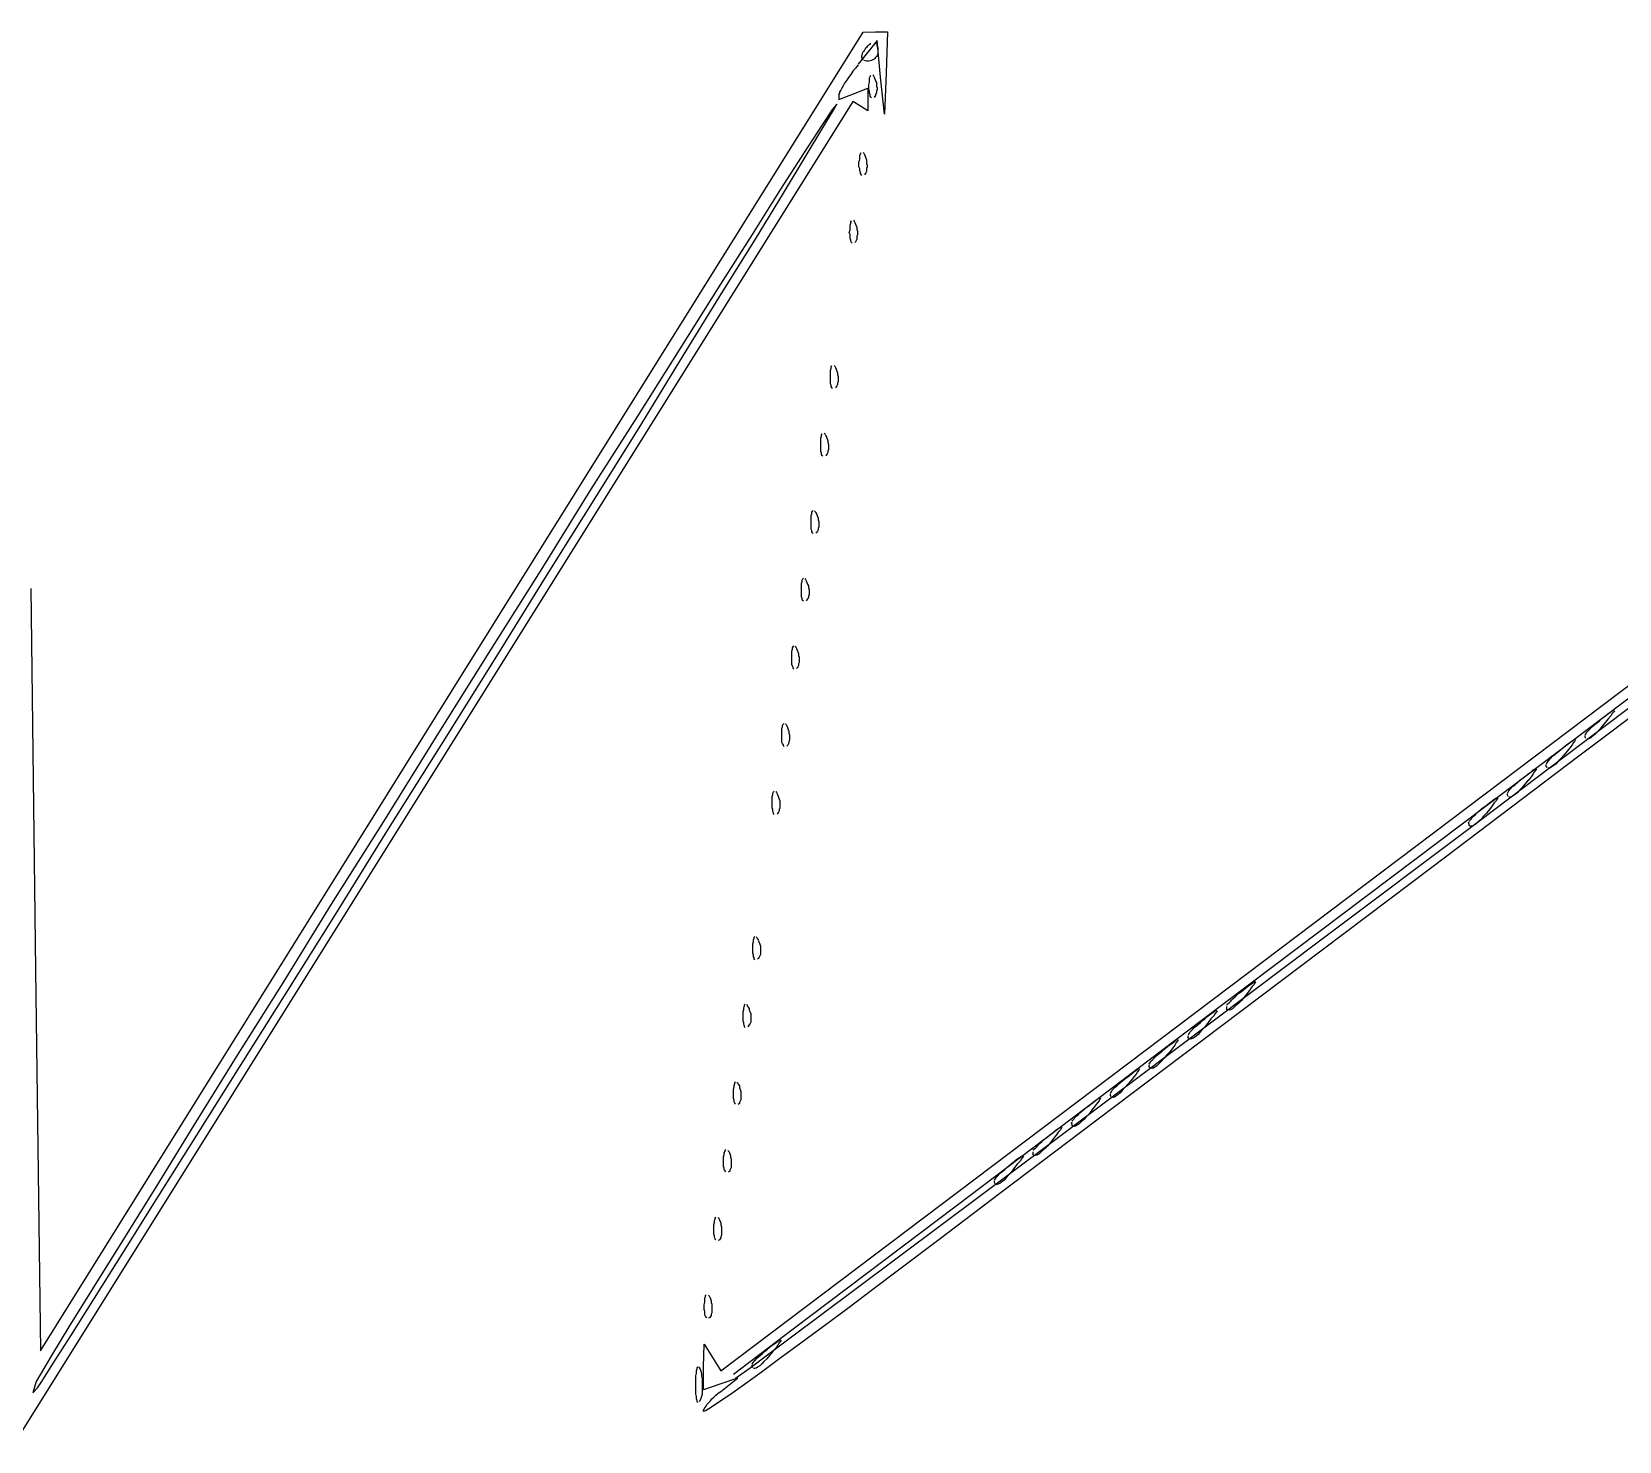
# Model space of a CAD drawing. Extents: x -125 to 152, y -90 to 100.
# Drawn here: x 136.158 to 138.54, y -66.917 to -64.801 of the extents above; entities that cross this region are included whole.
import ezdxf

# ---------------------------------------------------------------- set-up
doc = ezdxf.new("R2010")
doc.units = 0

msp = doc.modelspace()

# ---------------------------------------------------------------- linework, layer by layer
for p, q in [((136.7874, -65.7917), (137.4052, -64.8021)), ((137.4052, -64.8021), (137.4239, -64.8018)), ((137.4239, -64.8018), (137.4416, -64.8015)), ((137.4416, -64.8015), (137.4395, -64.8632)), ((137.426, -64.8145), (137.3979, -64.8503)), ((137.4041, -64.8334), (137.4052, -64.8315)), ((137.4052, -64.8313), (137.4072, -64.8294)), ((137.4072, -64.8294), (137.4083, -64.8275)), ((137.4083, -64.8275), (137.4093, -64.8257)), ((137.4093, -64.8257), (137.4114, -64.8241)), ((137.4114, -64.8241), (137.4124, -64.8225)), ((137.4124, -64.8225), (137.4135, -64.8211)), ((137.4135, -64.8211), (137.4156, -64.8199)), ((137.4156, -64.8199), (137.4166, -64.8188)), ((137.4166, -64.8188), (137.4166, -64.8188)), ((137.4239, -64.8187), (137.425, -64.8199)), ((137.425, -64.8199), (137.425, -64.8199)), ((137.425, -64.821), (137.426, -64.8225)), ((137.4312, -64.8698), (137.426, -64.8145)), ((137.426, -64.8225), (137.426, -64.8241)), ((137.426, -64.8241), (137.427, -64.8257)), ((137.427, -64.8257), (137.427, -64.8274)), ((137.427, -64.8274), (137.427, -64.8293)), ((137.427, -64.8293), (137.427, -64.8312)), ((137.427, -64.8313), (137.427, -64.8333)), ((137.3979, -64.851), (137.3937, -64.8559)), ((137.4031, -64.837), (137.4041, -64.8352)), ((137.4031, -64.8386), (137.4031, -64.837)), ((137.4031, -64.8402), (137.4031, -64.8386)), ((137.4041, -64.8416), (137.4031, -64.8402)), ((137.4041, -64.8352), (137.4041, -64.8334)), ((137.4052, -64.8438), (137.4041, -64.8428)), ((137.4041, -64.8428), (137.4041, -64.8428)), ((137.4083, -64.8453), (137.4062, -64.8447)), ((137.4062, -64.8447), (137.4062, -64.8447)), ((137.4104, -64.8457), (137.4083, -64.8453)), ((137.4124, -64.8458), (137.4104, -64.8457)), ((137.4145, -64.8456), (137.4124, -64.8457)), ((137.4177, -64.8446), (137.4156, -64.8452)), ((137.4156, -64.8452), (137.4156, -64.8452)), ((137.4197, -64.8438), (137.4177, -64.8446)), ((137.4218, -64.8428), (137.4197, -64.8438)), ((137.4229, -64.8416), (137.4218, -64.8428)), ((137.4239, -64.8402), (137.4229, -64.8416)), ((137.425, -64.8386), (137.4239, -64.8402)), ((137.426, -64.837), (137.425, -64.8386)), ((137.427, -64.8352), (137.426, -64.837)), ((137.427, -64.8333), (137.427, -64.8352)), ((137.377, -64.8786), (137.3749, -64.8825)), ((137.3802, -64.8745), (137.377, -64.8786)), ((137.3833, -64.8701), (137.3802, -64.8745)), ((137.3864, -64.8655), (137.3833, -64.8701)), ((137.3895, -64.8607), (137.3864, -64.8655)), ((137.3937, -64.8559), (137.3895, -64.8607)), ((137.4135, -64.881), (137.4145, -64.8771)), ((137.4145, -64.8708), (137.4156, -64.8686)), ((137.4145, -64.8736), (137.4145, -64.8708)), ((137.4145, -64.8771), (137.4145, -64.8736)), ((137.4156, -64.8686), (137.4166, -64.867)), ((137.4166, -64.867), (137.4166, -64.867)), ((137.4197, -64.8663), (137.4208, -64.8676)), ((137.4208, -64.8676), (137.4218, -64.8696)), ((137.4218, -64.8696), (137.4229, -64.8721)), ((137.4229, -64.8722), (137.4239, -64.8749)), ((137.4239, -64.8749), (137.425, -64.8776)), ((137.425, -64.8776), (137.425, -64.8804)), ((137.4374, -64.925), (137.4312, -64.8698)), ((137.4395, -64.8632), (137.4374, -64.925)), ((137.3698, -64.8935), (137.3687, -64.895)), ((137.3687, -64.903), (137.3906, -64.8946)), ((137.3687, -64.895), (137.3687, -64.903)), ((137.3718, -64.889), (137.3698, -64.8916)), ((137.3698, -64.8916), (137.3698, -64.8935)), ((137.3729, -64.8859), (137.3718, -64.889)), ((137.3749, -64.8825), (137.3729, -64.8859)), ((137.3906, -64.8946), (137.4124, -64.8861)), ((137.4124, -64.8861), (137.4124, -64.903)), ((137.4135, -64.8846), (137.4135, -64.8808)), ((137.4135, -64.888), (137.4135, -64.8846)), ((137.4145, -64.891), (137.4135, -64.888)), ((137.4145, -64.8938), (137.4145, -64.891)), ((137.4156, -64.8961), (137.4145, -64.8938)), ((137.4156, -64.8981), (137.4156, -64.8961)), ((137.4166, -64.8996), (137.4156, -64.8981)), ((137.4177, -64.9006), (137.4166, -64.8996)), ((137.4229, -64.8985), (137.4218, -64.8999)), ((137.4239, -64.8969), (137.4229, -64.8985)), ((137.425, -64.8929), (137.4239, -64.895)), ((137.4239, -64.895), (137.4239, -64.8969)), ((137.425, -64.8804), (137.425, -64.8831)), ((137.425, -64.8831), (137.426, -64.8857)), ((137.426, -64.8882), (137.425, -64.8907)), ((137.425, -64.8907), (137.425, -64.8929)), ((137.426, -64.8857), (137.426, -64.8882)), ((137.3895, -64.906), (136.4604, -66.3932)), ((137.3593, -64.9179), (137.3427, -64.9426)), ((137.3447, -64.9455), (137.3604, -64.9194)), ((137.3656, -64.91), (137.3593, -64.9179)), ((137.3604, -64.9194), (137.3656, -64.91)), ((137.401, -64.913), (137.3895, -64.906)), ((137.4124, -64.92), (137.401, -64.913)), ((137.4124, -64.903), (137.4124, -64.92)), ((137.3427, -64.9426), (137.3166, -64.9829)), ((137.3197, -64.9873), (137.3447, -64.9455)), ((137.3166, -64.9829), (137.2812, -65.0377)), ((137.2854, -65.0435), (137.3197, -64.9873)), ((137.3989, -64.9973), (137.4, -64.9933)), ((137.3989, -65.0008), (137.3989, -64.9972)), ((137.4, -64.9871), (137.401, -64.9849)), ((137.4, -64.9899), (137.4, -64.9871)), ((137.4, -64.9933), (137.4, -64.9899)), ((137.401, -64.9849), (137.402, -64.9832)), ((137.402, -64.9832), (137.402, -64.9832)), ((137.4052, -64.9826), (137.4062, -64.9838)), ((137.4062, -64.9838), (137.4072, -64.9858)), ((137.4072, -64.9858), (137.4083, -64.9884)), ((137.4083, -64.9884), (137.4093, -64.9911)), ((137.4093, -64.9911), (137.4104, -64.9937)), ((137.4104, -64.9937), (137.4104, -64.9965)), ((137.4104, -64.9965), (137.4104, -64.9992)), ((137.3989, -65.0043), (137.3989, -65.0008)), ((137.4, -65.0074), (137.3989, -65.0043)), ((137.4, -65.0101), (137.4, -65.0074)), ((137.401, -65.0124), (137.4, -65.0101)), ((137.401, -65.0144), (137.401, -65.0124)), ((137.402, -65.0158), (137.401, -65.0144)), ((137.4031, -65.017), (137.402, -65.0158)), ((137.4083, -65.0148), (137.4072, -65.0161)), ((137.4093, -65.0131), (137.4083, -65.0148)), ((137.4104, -65.0112), (137.4093, -65.0131)), ((137.4104, -64.9992), (137.4114, -65.0019)), ((137.4114, -65.0044), (137.4104, -65.0069)), ((137.4104, -65.0069), (137.4104, -65.0092)), ((137.4104, -65.0092), (137.4104, -65.0112)), ((137.4114, -65.0019), (137.4114, -65.0044)), ((137.2812, -65.0377), (137.2385, -65.1058)), ((137.2437, -65.1129), (137.2854, -65.0435)), ((137.3854, -65.0917), (137.3864, -65.0889)), ((137.3854, -65.095), (137.3854, -65.0917)), ((137.3864, -65.0866), (137.3875, -65.085)), ((137.3864, -65.0889), (137.3864, -65.0866)), ((137.3875, -65.085), (137.3875, -65.085)), ((137.3906, -65.0843), (137.3916, -65.0856)), ((137.3916, -65.0856), (137.3927, -65.0876)), ((137.3927, -65.0876), (137.3937, -65.0901)), ((137.3937, -65.0902), (137.3947, -65.0928)), ((137.3947, -65.0928), (137.3958, -65.0955)), ((137.2385, -65.1058), (137.1874, -65.186)), ((137.1916, -66.811), (139.4489, -65.1062)), ((137.1927, -65.1945), (137.2437, -65.1129)), ((137.3843, -65.1026), (137.3854, -65.0988)), ((137.3854, -65.106), (137.3843, -65.1026)), ((137.3854, -65.099), (137.3854, -65.095)), ((137.3854, -65.1091), (137.3854, -65.106)), ((137.3854, -65.1118), (137.3854, -65.1091)), ((137.3864, -65.1142), (137.3854, -65.1118)), ((137.3864, -65.116), (137.3864, -65.1142)), ((137.3875, -65.1176), (137.3864, -65.116)), ((137.3937, -65.1166), (137.3927, -65.1179)), ((137.3947, -65.1149), (137.3937, -65.1166)), ((137.3958, -65.113), (137.3947, -65.1149)), ((137.3958, -65.0955), (137.3958, -65.0982)), ((137.3958, -65.0982), (137.3968, -65.1009)), ((137.3968, -65.1061), (137.3958, -65.1085)), ((137.3958, -65.1085), (137.3958, -65.1108)), ((137.3958, -65.1108), (137.3958, -65.113)), ((137.3968, -65.1009), (137.3968, -65.1035)), ((137.3968, -65.1035), (137.3968, -65.1061)), ((137.3885, -65.1186), (137.3875, -65.1176)), ((137.1874, -65.186), (137.1302, -65.2773)), ((137.1354, -65.2869), (137.1927, -65.1945)), ((137.1302, -65.2773), (137.0666, -65.3784)), ((137.0729, -65.3892), (137.1354, -65.2869)), ((137.3562, -65.3096), (137.3572, -65.3068)), ((137.3572, -65.3046), (137.3583, -65.3029)), ((137.3572, -65.3068), (137.3572, -65.3046)), ((137.3583, -65.3029), (137.3583, -65.3029)), ((137.3614, -65.3023), (137.3625, -65.3036)), ((137.3625, -65.3036), (137.3635, -65.3055)), ((137.3635, -65.3055), (137.3645, -65.3081)), ((137.3562, -65.313), (137.3562, -65.3096)), ((137.3562, -65.317), (137.3562, -65.313)), ((137.3562, -65.3206), (137.3562, -65.3169)), ((137.3562, -65.324), (137.3562, -65.3206)), ((137.3562, -65.3271), (137.3562, -65.324)), ((137.3562, -65.3298), (137.3562, -65.3271)), ((137.3572, -65.3321), (137.3562, -65.3298)), ((137.3645, -65.3081), (137.3656, -65.3108)), ((137.3656, -65.3108), (137.3666, -65.3134)), ((137.3666, -65.3309), (137.3656, -65.3328)), ((137.3666, -65.3134), (137.3666, -65.3161)), ((137.3666, -65.3161), (137.3676, -65.3188)), ((137.3676, -65.3266), (137.3666, -65.3288)), ((137.3666, -65.3288), (137.3666, -65.3309)), ((137.3676, -65.3188), (137.3676, -65.3216)), ((137.3676, -65.3216), (137.3676, -65.3241)), ((137.3676, -65.3241), (137.3676, -65.3266)), ((137.3572, -65.3341), (137.3572, -65.3321)), ((137.3583, -65.3356), (137.3572, -65.3341)), ((137.3593, -65.3367), (137.3583, -65.3356)), ((137.3645, -65.3345), (137.3635, -65.3358)), ((137.3656, -65.3328), (137.3645, -65.3345)), ((137.0666, -65.3784), (136.9968, -65.4881)), ((137.0041, -65.4999), (137.0729, -65.3892)), ((137.3416, -65.4113), (137.3427, -65.4085)), ((137.3416, -65.4148), (137.3416, -65.4113)), ((137.3416, -65.4187), (137.3416, -65.4148)), ((137.3416, -65.4223), (137.3416, -65.4186)), ((137.3416, -65.4257), (137.3416, -65.4223)), ((137.3416, -65.4288), (137.3416, -65.4257)), ((137.3427, -65.4063), (137.3437, -65.4047)), ((137.3427, -65.4085), (137.3427, -65.4063)), ((137.3437, -65.4047), (137.3437, -65.4047)), ((137.3468, -65.404), (137.3479, -65.4053)), ((137.3479, -65.4053), (137.3489, -65.4073)), ((137.3489, -65.4073), (137.3499, -65.4099)), ((137.3499, -65.4099), (137.351, -65.4126)), ((137.351, -65.4126), (137.352, -65.4153)), ((137.352, -65.4153), (137.352, -65.4181)), ((137.352, -65.4181), (137.3531, -65.4208)), ((137.3531, -65.4208), (137.3531, -65.4234)), ((137.3531, -65.4234), (137.3531, -65.426)), ((137.3531, -65.426), (137.3531, -65.4284)), ((137.3416, -65.4316), (137.3416, -65.4288)), ((137.3427, -65.4338), (137.3416, -65.4316)), ((137.3427, -65.4358), (137.3427, -65.4338)), ((137.3437, -65.4373), (137.3427, -65.4358)), ((137.3447, -65.4383), (137.3437, -65.4373)), ((137.3499, -65.4366), (137.3489, -65.438)), ((137.351, -65.4349), (137.3499, -65.4366)), ((137.352, -65.4329), (137.351, -65.4349)), ((137.3531, -65.4284), (137.352, -65.4307)), ((137.352, -65.4307), (137.352, -65.4329)), ((136.9968, -65.4881), (136.9239, -65.6054)), ((136.9301, -65.6181), (137.0041, -65.4999)), ((137.3281, -65.5226), (137.3291, -65.5209)), ((137.3291, -65.5209), (137.3302, -65.5199)), ((137.3302, -65.5199), (137.3302, -65.5199)), ((137.3322, -65.5203), (137.3333, -65.5217)), ((137.3333, -65.5217), (137.3343, -65.5235)), ((137.327, -65.5276), (137.3281, -65.5248)), ((137.327, -65.531), (137.327, -65.5276)), ((137.327, -65.535), (137.327, -65.531)), ((137.327, -65.5385), (137.327, -65.5349)), ((137.327, -65.542), (137.327, -65.5385)), ((137.327, -65.5451), (137.327, -65.542)), ((137.327, -65.5478), (137.327, -65.5451)), ((137.3281, -65.5248), (137.3281, -65.5226)), ((137.3343, -65.5235), (137.3354, -65.5261)), ((137.3354, -65.5261), (137.3364, -65.5288)), ((137.3364, -65.5288), (137.3375, -65.5314)), ((137.3375, -65.5314), (137.3375, -65.5342)), ((137.3375, -65.5342), (137.3385, -65.5369)), ((137.3385, -65.5446), (137.3375, -65.5469)), ((137.3385, -65.5369), (137.3385, -65.5396)), ((137.3385, -65.5396), (137.3385, -65.5421)), ((137.3385, -65.5421), (137.3385, -65.5446)), ((138.8979, -65.5419), (138.3749, -65.9373)), ((137.3281, -65.5501), (137.327, -65.5478)), ((137.3281, -65.5521), (137.3281, -65.5501)), ((137.3291, -65.5535), (137.3281, -65.5521)), ((137.3302, -65.5547), (137.3291, -65.5535)), ((137.3354, -65.5525), (137.3343, -65.5538)), ((137.3364, -65.5508), (137.3354, -65.5525)), ((137.3375, -65.549), (137.3364, -65.5508)), ((137.3375, -65.5469), (137.3375, -65.549)), ((136.9239, -65.6054), (136.8458, -65.729)), ((136.1562, -65.6371), (136.1635, -66.2092)), ((136.8531, -65.7426), (136.9301, -65.6181)), ((137.3124, -65.6294), (137.3135, -65.6266)), ((137.3124, -65.6327), (137.3124, -65.6294)), ((137.3124, -65.6367), (137.3124, -65.6327)), ((137.3124, -65.6403), (137.3124, -65.6366)), ((137.3124, -65.6436), (137.3124, -65.6403)), ((137.3135, -65.6244), (137.3145, -65.6227)), ((137.3135, -65.6266), (137.3135, -65.6244)), ((137.3145, -65.6227), (137.3156, -65.6217)), ((137.3156, -65.6217), (137.3156, -65.6217)), ((137.3177, -65.622), (137.3187, -65.6233)), ((137.3187, -65.6233), (137.3197, -65.6253)), ((137.3197, -65.6253), (137.3208, -65.6278)), ((137.3208, -65.6279), (137.3218, -65.6305)), ((137.3218, -65.6305), (137.3229, -65.6332)), ((137.3229, -65.6332), (137.3229, -65.6359)), ((137.3229, -65.6359), (137.3239, -65.6386)), ((137.3239, -65.6386), (137.3239, -65.6412)), ((137.3239, -65.6412), (137.3239, -65.6438)), ((137.3124, -65.6468), (137.3124, -65.6436)), ((137.3124, -65.6495), (137.3124, -65.6468)), ((137.3135, -65.6519), (137.3124, -65.6495)), ((137.3135, -65.6537), (137.3135, -65.6519)), ((137.3145, -65.6553), (137.3135, -65.6537)), ((137.3156, -65.6563), (137.3145, -65.6553)), ((137.3208, -65.6543), (137.3197, -65.6556)), ((137.3218, -65.6526), (137.3208, -65.6543)), ((137.3229, -65.6507), (137.3218, -65.6526)), ((137.3239, -65.6462), (137.3229, -65.6485)), ((137.3229, -65.6485), (137.3229, -65.6507)), ((137.3239, -65.6438), (137.3239, -65.6462)), ((138.7145, -65.7109), (138.4791, -65.8888)), ((136.8458, -65.729), (136.7656, -65.8577)), ((137.2979, -65.7311), (137.2989, -65.7283)), ((137.2979, -65.7345), (137.2979, -65.7311)), ((137.2979, -65.7384), (137.2979, -65.7345)), ((137.2989, -65.726), (137.3, -65.7244)), ((137.2989, -65.7283), (137.2989, -65.726)), ((137.3, -65.7244), (137.301, -65.7233)), ((137.301, -65.7233), (137.301, -65.7233)), ((137.3031, -65.7237), (137.3041, -65.7251)), ((137.3041, -65.7251), (137.3051, -65.727)), ((137.3051, -65.727), (137.3062, -65.7296)), ((137.3062, -65.7297), (137.3073, -65.7323)), ((137.3073, -65.7323), (137.3083, -65.735)), ((137.3083, -65.735), (137.3083, -65.7377)), ((136.7718, -65.8721), (136.8531, -65.7426)), ((137.2979, -65.742), (137.2979, -65.7383)), ((137.2979, -65.7454), (137.2979, -65.742)), ((137.2979, -65.7485), (137.2979, -65.7454)), ((137.2979, -65.7512), (137.2979, -65.7485)), ((137.2989, -65.7535), (137.2979, -65.7512)), ((137.3, -65.7555), (137.2989, -65.7535)), ((137.3, -65.757), (137.3, -65.7555)), ((137.301, -65.7581), (137.3, -65.757)), ((137.3062, -65.7559), (137.3051, -65.7573)), ((137.3073, -65.7544), (137.3062, -65.7559)), ((137.3083, -65.7524), (137.3073, -65.7544)), ((137.3083, -65.7377), (137.3093, -65.7403)), ((137.3093, -65.748), (137.3083, -65.7503)), ((137.3083, -65.7503), (137.3083, -65.7524)), ((137.3093, -65.7403), (137.3093, -65.743)), ((137.3093, -65.743), (137.3093, -65.7455)), ((137.3093, -65.7455), (137.3093, -65.748)), ((136.1708, -66.7812), (136.7874, -65.7917)), ((138.3302, -65.985), (138.5885, -65.7902)), ((138.5135, -65.8322), (138.5187, -65.8281)), ((138.5187, -65.8281), (138.5229, -65.8248)), ((138.5229, -65.8248), (138.527, -65.8223)), ((138.527, -65.8281), (138.5229, -65.8325)), ((138.527, -65.8223), (138.5291, -65.8205)), ((138.5291, -65.8247), (138.527, -65.8281)), ((138.5291, -65.8205), (138.5312, -65.8197)), ((138.5312, -65.8222), (138.5291, -65.8247)), ((138.5312, -65.8197), (138.5312, -65.8197)), ((138.5322, -65.8204), (138.5312, -65.8222)), ((137.2833, -65.8473), (137.2843, -65.8445)), ((137.2833, -65.8507), (137.2833, -65.8473)), ((137.2833, -65.8547), (137.2833, -65.8507)), ((137.2833, -65.8583), (137.2833, -65.8546)), ((137.2843, -65.8423), (137.2854, -65.8406)), ((137.2843, -65.8445), (137.2843, -65.8423)), ((137.2854, -65.8406), (137.2864, -65.8396)), ((137.2864, -65.8396), (137.2864, -65.8396)), ((137.2885, -65.84), (137.2895, -65.8413)), ((137.2895, -65.8413), (137.2906, -65.8432)), ((137.2906, -65.8432), (137.2916, -65.8458)), ((137.2916, -65.8458), (137.2927, -65.8485)), ((137.2927, -65.8485), (137.2937, -65.8513)), ((137.2937, -65.8513), (137.2937, -65.8541)), ((137.2937, -65.8541), (137.2947, -65.8568)), ((138.4885, -65.8566), (138.4895, -65.8552)), ((138.4895, -65.8552), (138.4906, -65.8536)), ((138.4906, -65.8536), (138.4916, -65.8519)), ((138.4916, -65.8519), (138.4937, -65.8499)), ((138.4937, -65.8499), (138.4958, -65.8477)), ((138.4958, -65.8477), (138.4979, -65.8453)), ((138.4979, -65.8453), (138.501, -65.8429)), ((138.501, -65.8429), (138.5041, -65.8403)), ((138.5062, -65.8528), (138.5031, -65.8563)), ((138.5041, -65.8403), (138.5072, -65.8377)), ((138.5104, -65.8484), (138.5062, -65.8528)), ((138.5072, -65.8377), (138.5104, -65.835)), ((138.5104, -65.835), (138.5135, -65.8322)), ((138.5145, -65.8434), (138.5104, -65.8484)), ((138.5187, -65.8377), (138.5145, -65.8434)), ((138.5229, -65.8325), (138.5187, -65.8378)), ((136.7656, -65.8577), (136.6854, -65.9867)), ((136.6906, -66.0016), (136.7718, -65.8721)), ((137.2833, -65.8617), (137.2833, -65.8583)), ((137.2833, -65.8648), (137.2833, -65.8617)), ((137.2833, -65.8675), (137.2833, -65.8648)), ((137.2843, -65.8698), (137.2833, -65.8675)), ((137.2854, -65.8718), (137.2843, -65.8698)), ((137.2854, -65.8732), (137.2854, -65.8718)), ((137.2864, -65.8744), (137.2854, -65.8732)), ((137.2916, -65.8725), (137.2906, -65.8739)), ((137.2927, -65.8708), (137.2916, -65.8725)), ((137.2937, -65.8689), (137.2927, -65.8708)), ((137.2947, -65.8645), (137.2937, -65.8668)), ((137.2937, -65.8668), (137.2937, -65.8689)), ((137.2947, -65.8568), (137.2947, -65.8594)), ((137.2947, -65.8594), (137.2947, -65.862)), ((137.2947, -65.862), (137.2947, -65.8645)), ((138.4489, -65.8812), (138.452, -65.8785)), ((138.452, -65.8785), (138.4552, -65.8758)), ((138.4552, -65.8758), (138.4604, -65.8717)), ((138.4604, -65.8717), (138.4656, -65.8683)), ((138.4656, -65.876), (138.4614, -65.8813)), ((138.4656, -65.8683), (138.4687, -65.8658)), ((138.4687, -65.8717), (138.4656, -65.876)), ((138.4687, -65.8658), (138.4708, -65.8641)), ((138.4708, -65.8681), (138.4687, -65.8717)), ((138.4708, -65.8641), (138.4729, -65.8631)), ((138.4729, -65.8655), (138.4708, -65.8681)), ((138.4729, -65.8631), (138.4729, -65.8631)), ((138.4739, -65.8638), (138.4729, -65.8655)), ((138.4885, -65.8602), (138.4885, -65.8576)), ((138.4895, -65.862), (138.4885, -65.8602)), ((138.4937, -65.8626), (138.4916, -65.8631)), ((138.4916, -65.8631), (138.4916, -65.8631)), ((138.4968, -65.8612), (138.4937, -65.8626)), ((138.4989, -65.8592), (138.4968, -65.8612)), ((138.5031, -65.8563), (138.4989, -65.8592)), ((138.4791, -65.8888), (138.2604, -66.0541)), ((138.4301, -65.9002), (138.4312, -65.8988)), ((138.4301, -65.9038), (138.4301, -65.9012)), ((138.4312, -65.8988), (138.4323, -65.8973)), ((138.4323, -65.8973), (138.4333, -65.8955)), ((138.4333, -65.8955), (138.4354, -65.8934)), ((138.4354, -65.8934), (138.4374, -65.8912)), ((138.4374, -65.8912), (138.4395, -65.8889)), ((138.4416, -65.9028), (138.4385, -65.9049)), ((138.4395, -65.8889), (138.4427, -65.8865)), ((138.4447, -65.9), (138.4416, -65.9028)), ((138.4427, -65.8865), (138.4458, -65.8839)), ((138.4479, -65.8963), (138.4447, -65.9)), ((138.4458, -65.8839), (138.4489, -65.8812)), ((138.452, -65.8921), (138.4479, -65.8963)), ((138.4562, -65.8871), (138.452, -65.8921)), ((138.4614, -65.8813), (138.4562, -65.8871)), ((138.3875, -65.9276), (138.3906, -65.9249)), ((138.3906, -65.9249), (138.3937, -65.9222)), ((138.3937, -65.9222), (138.3979, -65.9194)), ((138.3979, -65.9195), (138.4031, -65.9153)), ((138.4031, -65.9249), (138.3979, -65.9306)), ((138.4031, -65.9153), (138.4072, -65.912)), ((138.4072, -65.9197), (138.4031, -65.925)), ((138.4072, -65.912), (138.4104, -65.9094)), ((138.4104, -65.9152), (138.4072, -65.9197)), ((138.4104, -65.9094), (138.4135, -65.9077)), ((138.4124, -65.9118), (138.4104, -65.9152)), ((138.4145, -65.9092), (138.4124, -65.9118)), ((138.4135, -65.9077), (138.4135, -65.9077)), ((138.4156, -65.9075), (138.4145, -65.9092)), ((138.4312, -65.9056), (138.4301, -65.9038)), ((138.4343, -65.9068), (138.4323, -65.9066)), ((138.4323, -65.9066), (138.4323, -65.9066)), ((138.4364, -65.9061), (138.4343, -65.9068)), ((138.4385, -65.9049), (138.4364, -65.9061)), ((137.2687, -65.9491), (137.2697, -65.9462)), ((137.2687, -65.9525), (137.2687, -65.9491)), ((137.2697, -65.9441), (137.2708, -65.9424)), ((137.2697, -65.9462), (137.2697, -65.9441)), ((137.2708, -65.9424), (137.2718, -65.9413)), ((137.2718, -65.9413), (137.2718, -65.9413)), ((137.2739, -65.9418), (137.275, -65.943)), ((137.275, -65.943), (137.276, -65.945)), ((137.276, -65.945), (137.277, -65.9475)), ((137.277, -65.9476), (137.2781, -65.9503)), ((137.2781, -65.9503), (137.2791, -65.953)), ((138.3749, -65.9373), (137.9124, -66.2858)), ((138.3718, -65.9438), (138.3729, -65.9425)), ((138.3718, -65.9474), (138.3718, -65.9449)), ((138.3729, -65.9492), (138.3718, -65.9474)), ((138.3729, -65.9425), (138.3739, -65.9409)), ((138.3739, -65.9409), (138.3749, -65.9391)), ((138.376, -65.9503), (138.3739, -65.9501)), ((138.3739, -65.9501), (138.3739, -65.9501)), ((138.3749, -65.9391), (138.377, -65.9371)), ((138.3781, -65.9498), (138.376, -65.9503)), ((138.377, -65.9371), (138.3791, -65.9349)), ((138.3802, -65.9484), (138.3781, -65.9498)), ((138.3791, -65.9349), (138.3822, -65.9326)), ((138.3833, -65.9464), (138.3802, -65.9484)), ((138.3822, -65.9326), (138.3843, -65.9301)), ((138.3864, -65.9435), (138.3833, -65.9464)), ((138.3843, -65.9301), (138.3875, -65.9276)), ((138.3895, -65.94), (138.3864, -65.9435)), ((138.3937, -65.9356), (138.3895, -65.94)), ((138.3979, -65.9306), (138.3937, -65.9356)), ((137.2687, -65.9565), (137.2687, -65.9525)), ((137.2687, -65.96), (137.2687, -65.9562)), ((137.2687, -65.9634), (137.2687, -65.96)), ((137.2687, -65.9664), (137.2687, -65.9634)), ((137.2697, -65.9693), (137.2687, -65.9664)), ((137.2697, -65.9716), (137.2697, -65.9693)), ((137.2708, -65.9735), (137.2697, -65.9716)), ((137.2708, -65.975), (137.2708, -65.9735)), ((137.277, -65.9743), (137.276, -65.9757)), ((137.2781, -65.9725), (137.277, -65.9743)), ((137.2791, -65.9706), (137.2781, -65.9725)), ((137.2791, -65.953), (137.2802, -65.9558)), ((137.2802, -65.9661), (137.2791, -65.9685)), ((137.2791, -65.9685), (137.2791, -65.9706)), ((137.2802, -65.9558), (137.2802, -65.9585)), ((137.2802, -65.9585), (137.2802, -65.9611)), ((137.2802, -65.9611), (137.2802, -65.9637)), ((137.2802, -65.9637), (137.2802, -65.9661)), ((138.3239, -65.9761), (138.326, -65.9737)), ((138.326, -65.9737), (138.3291, -65.9711)), ((138.3291, -65.9711), (138.3322, -65.9684)), ((138.3322, -65.9684), (138.3354, -65.9657)), ((138.3354, -65.9657), (138.3395, -65.963)), ((138.3406, -65.9743), (138.3354, -65.9793)), ((138.3395, -65.963), (138.3447, -65.9588)), ((138.3447, -65.9685), (138.3406, -65.9743)), ((138.3447, -65.9588), (138.3489, -65.9555)), ((138.3489, -65.9632), (138.3447, -65.9686)), ((138.3489, -65.9555), (138.352, -65.953)), ((138.352, -65.9588), (138.3489, -65.9632)), ((138.352, -65.953), (138.3552, -65.9512)), ((138.3552, -65.9554), (138.352, -65.9588)), ((138.3552, -65.9512), (138.3552, -65.9512)), ((138.3562, -65.9528), (138.3552, -65.9554)), ((138.3572, -65.9511), (138.3562, -65.9528)), ((136.6854, -65.9867), (136.6072, -66.1108)), ((137.2718, -65.976), (137.2708, -65.975)), ((138.0916, -66.1645), (138.3302, -65.985)), ((138.3135, -65.9884), (138.3145, -65.9874)), ((138.3145, -65.991), (138.3135, -65.9884)), ((138.3145, -65.986), (138.3156, -65.9845)), ((138.3145, -65.9874), (138.3145, -65.9874)), ((138.3145, -65.9927), (138.3145, -65.991)), ((138.3156, -65.9937), (138.3145, -65.9927)), ((138.3156, -65.9845), (138.3177, -65.9827)), ((138.3177, -65.9939), (138.3156, -65.9937)), ((138.3177, -65.9827), (138.3187, -65.9807)), ((138.3197, -65.9933), (138.3177, -65.9939)), ((138.3187, -65.9807), (138.3208, -65.9785)), ((138.3218, -65.9921), (138.3197, -65.9933)), ((138.3208, -65.9785), (138.3239, -65.9761)), ((138.325, -65.99), (138.3218, -65.9921)), ((138.3281, -65.9871), (138.325, -65.99)), ((138.3322, -65.9835), (138.3281, -65.9871)), ((138.3354, -65.9793), (138.3322, -65.9835)), ((136.6135, -66.1261), (136.6906, -66.0016)), ((138.2604, -66.0541), (138.0614, -66.2045)), ((136.6072, -66.1108), (136.5343, -66.2288)), ((136.5395, -66.2444), (136.6135, -66.1261)), ((137.2406, -66.1643), (137.2416, -66.162)), ((137.2406, -66.1671), (137.2406, -66.1643)), ((137.2416, -66.1604), (137.2426, -66.1594)), ((137.2416, -66.162), (137.2416, -66.1604)), ((137.2426, -66.1594), (137.2426, -66.1594)), ((137.2448, -66.1597), (137.2458, -66.161)), ((137.2458, -66.161), (137.2468, -66.163)), ((137.2468, -66.163), (137.2479, -66.1655)), ((137.876, -66.3267), (138.0916, -66.1645)), ((137.2395, -66.1704), (137.2406, -66.1671)), ((137.2395, -66.1744), (137.2395, -66.1704)), ((137.2395, -66.178), (137.2395, -66.1743)), ((137.2395, -66.1814), (137.2395, -66.178)), ((137.2395, -66.1845), (137.2395, -66.1814)), ((137.2406, -66.1872), (137.2395, -66.1845)), ((137.2406, -66.1896), (137.2406, -66.1872)), ((137.2479, -66.1656), (137.2489, -66.1682)), ((137.2489, -66.1682), (137.2499, -66.1709)), ((137.2499, -66.1884), (137.2489, -66.1903)), ((137.2499, -66.1709), (137.251, -66.1736)), ((137.251, -66.1862), (137.2499, -66.1884)), ((137.251, -66.1736), (137.251, -66.1763)), ((137.251, -66.1763), (137.251, -66.179)), ((137.251, -66.179), (137.251, -66.1816)), ((137.251, -66.1816), (137.251, -66.184)), ((137.251, -66.184), (137.251, -66.1862)), ((136.1635, -66.2092), (136.1708, -66.7812)), ((137.2416, -66.1915), (137.2406, -66.1896)), ((137.2416, -66.193), (137.2416, -66.1915)), ((137.2426, -66.1941), (137.2416, -66.193)), ((137.2479, -66.192), (137.2468, -66.1933)), ((137.2489, -66.1903), (137.2479, -66.192)), ((138.0614, -66.2045), (137.8843, -66.3378)), ((136.5343, -66.2288), (136.4645, -66.3398)), ((137.976, -66.2392), (137.9812, -66.235)), ((137.9812, -66.235), (137.9854, -66.2317)), ((137.9854, -66.2317), (137.9895, -66.2292)), ((137.9885, -66.235), (137.9854, -66.2394)), ((137.9916, -66.2315), (137.9885, -66.235)), ((137.9895, -66.2292), (137.9916, -66.2274)), ((137.9916, -66.2274), (137.9937, -66.2264)), ((137.9926, -66.2288), (137.9916, -66.2315)), ((137.9937, -66.2272), (137.9926, -66.2288)), ((137.9937, -66.2264), (137.9937, -66.2264)), ((137.9937, -66.2264), (137.9937, -66.2264)), ((136.4697, -66.3553), (136.5395, -66.2444)), ((137.952, -66.2606), (137.9541, -66.2587)), ((137.9541, -66.2587), (137.9562, -66.2568)), ((137.9562, -66.2568), (137.9583, -66.2546)), ((137.9583, -66.2546), (137.9604, -66.2523)), ((137.9604, -66.2523), (137.9635, -66.2498)), ((137.9635, -66.2498), (137.9656, -66.2473)), ((137.9687, -66.2596), (137.9645, -66.2631)), ((137.9656, -66.2473), (137.9687, -66.2446)), ((137.9687, -66.2446), (137.9729, -66.2419)), ((137.9729, -66.2553), (137.9687, -66.2596)), ((137.9729, -66.2419), (137.976, -66.2392)), ((137.977, -66.2503), (137.9729, -66.2553)), ((137.9812, -66.2447), (137.977, -66.2503)), ((137.9854, -66.2394), (137.9812, -66.2447)), ((137.2249, -66.2722), (137.226, -66.2688)), ((137.2249, -66.2761), (137.2249, -66.2722)), ((137.2249, -66.2797), (137.2249, -66.276)), ((137.2249, -66.2831), (137.2249, -66.2797)), ((137.2249, -66.2862), (137.2249, -66.2831)), ((137.226, -66.266), (137.227, -66.2637)), ((137.226, -66.2688), (137.226, -66.266)), ((137.227, -66.2621), (137.2281, -66.261)), ((137.227, -66.2637), (137.227, -66.2621)), ((137.2281, -66.261), (137.2281, -66.261)), ((137.2302, -66.2615), (137.2312, -66.2628)), ((137.2312, -66.2628), (137.2322, -66.2647)), ((137.2322, -66.2647), (137.2343, -66.2673)), ((137.2343, -66.2674), (137.2343, -66.27)), ((137.2343, -66.27), (137.2354, -66.2727)), ((137.2354, -66.2727), (137.2364, -66.2753)), ((137.2364, -66.2753), (137.2364, -66.278)), ((137.2364, -66.278), (137.2364, -66.2807)), ((137.2364, -66.2807), (137.2364, -66.2832)), ((137.2364, -66.2832), (137.2364, -66.2857)), ((137.9145, -66.2854), (137.9177, -66.2827)), ((137.9177, -66.2827), (137.9229, -66.2786)), ((137.9229, -66.2786), (137.927, -66.2753)), ((137.927, -66.2829), (137.9229, -66.2882)), ((137.927, -66.2753), (137.9312, -66.2727)), ((137.9312, -66.2785), (137.927, -66.2829)), ((137.9312, -66.2727), (137.9333, -66.2709)), ((137.9333, -66.2751), (137.9312, -66.2785)), ((137.9333, -66.2709), (137.9354, -66.2701)), ((137.9354, -66.2725), (137.9333, -66.2751)), ((137.9354, -66.2701), (137.9354, -66.2701)), ((137.9364, -66.2708), (137.9354, -66.2725)), ((137.951, -66.2622), (137.952, -66.2606)), ((137.951, -66.2672), (137.951, -66.2646)), ((137.951, -66.2688), (137.951, -66.2672)), ((137.9531, -66.2698), (137.951, -66.2688)), ((137.9562, -66.2694), (137.9541, -66.27)), ((137.9541, -66.27), (137.9541, -66.27)), ((137.9593, -66.268), (137.9562, -66.2694)), ((137.9614, -66.2659), (137.9593, -66.268)), ((137.9645, -66.2631), (137.9614, -66.2659)), ((137.226, -66.2889), (137.2249, -66.2862)), ((137.226, -66.2912), (137.226, -66.2889)), ((137.227, -66.2932), (137.226, -66.2912)), ((137.227, -66.2947), (137.227, -66.2932)), ((137.2281, -66.2958), (137.227, -66.2947)), ((137.2333, -66.2936), (137.2322, -66.295)), ((137.2343, -66.2921), (137.2333, -66.2936)), ((137.2354, -66.2901), (137.2343, -66.2921)), ((137.2364, -66.288), (137.2354, -66.2901)), ((137.2364, -66.2857), (137.2364, -66.288)), ((137.9124, -66.2858), (137.5447, -66.5641)), ((137.8927, -66.3071), (137.8937, -66.3058)), ((137.8937, -66.3058), (137.8947, -66.3042)), ((137.8947, -66.3042), (137.8958, -66.3024)), ((137.8958, -66.3024), (137.8979, -66.3004)), ((137.8979, -66.3004), (137.8999, -66.2982)), ((137.8999, -66.2982), (137.902, -66.2959)), ((137.902, -66.2959), (137.9052, -66.2934)), ((137.9072, -66.3069), (137.9031, -66.3097)), ((137.9052, -66.2934), (137.9083, -66.2908)), ((137.9104, -66.3033), (137.9072, -66.3069)), ((137.9083, -66.2908), (137.9114, -66.2882)), ((137.9145, -66.299), (137.9104, -66.3033)), ((137.9114, -66.2882), (137.9145, -66.2854)), ((137.9187, -66.294), (137.9145, -66.299)), ((137.9229, -66.2882), (137.9187, -66.294)), ((137.6864, -66.4696), (137.876, -66.3267)), ((137.8499, -66.3345), (137.8531, -66.3318)), ((137.8531, -66.3318), (137.8562, -66.3291)), ((137.8562, -66.3291), (137.8593, -66.3262)), ((137.8593, -66.3263), (137.8645, -66.3222)), ((137.8656, -66.3319), (137.8604, -66.3376)), ((137.8645, -66.3222), (137.8698, -66.3188)), ((137.8698, -66.3266), (137.8656, -66.3319)), ((137.8698, -66.3188), (137.8729, -66.3162)), ((137.8729, -66.3222), (137.8698, -66.3266)), ((137.8729, -66.3162), (137.8749, -66.3146)), ((137.8749, -66.3186), (137.8729, -66.3222)), ((137.8749, -66.3146), (137.877, -66.3136)), ((137.877, -66.316), (137.8749, -66.3186)), ((137.877, -66.3136), (137.877, -66.3136)), ((137.8781, -66.3144), (137.877, -66.316)), ((137.8927, -66.3107), (137.8927, -66.3082)), ((137.8937, -66.3125), (137.8927, -66.3107)), ((137.8979, -66.3131), (137.8958, -66.3136)), ((137.8958, -66.3136), (137.8958, -66.3136)), ((137.901, -66.3118), (137.8979, -66.3131)), ((137.9031, -66.3097), (137.901, -66.3118)), ((136.4645, -66.3398), (136.401, -66.4424)), ((136.4052, -66.4577), (136.4697, -66.3553)), ((137.8843, -66.3378), (137.7333, -66.4521)), ((137.8343, -66.3507), (137.8354, -66.3494)), ((137.8343, -66.3544), (137.8343, -66.3518)), ((137.8354, -66.356), (137.8343, -66.3544)), ((137.8354, -66.3494), (137.8364, -66.3478)), ((137.8364, -66.3478), (137.8374, -66.346)), ((137.8374, -66.346), (137.8395, -66.3439)), ((137.8395, -66.3439), (137.8416, -66.3418)), ((137.8427, -66.3554), (137.8406, -66.3567)), ((137.8416, -66.3418), (137.8437, -66.3395)), ((137.8458, -66.3533), (137.8427, -66.3554)), ((137.8437, -66.3395), (137.8468, -66.337)), ((137.8489, -66.3504), (137.8458, -66.3533)), ((137.8468, -66.337), (137.8499, -66.3345)), ((137.852, -66.3469), (137.8489, -66.3504)), ((137.8562, -66.3426), (137.852, -66.3469)), ((137.8604, -66.3376), (137.8562, -66.3426)), ((137.2125, -66.3783), (137.2135, -66.3773)), ((137.2125, -66.38), (137.2125, -66.3783)), ((137.2135, -66.3773), (137.2135, -66.3773)), ((137.2156, -66.3777), (137.2166, -66.3791)), ((137.2166, -66.3791), (137.2177, -66.3809)), ((137.7885, -66.3806), (137.7916, -66.378)), ((137.7916, -66.378), (137.7947, -66.3754)), ((137.7947, -66.3754), (137.7979, -66.3727)), ((137.7979, -66.3727), (137.802, -66.3699)), ((137.802, -66.37), (137.8073, -66.3658)), ((137.8073, -66.3754), (137.802, -66.3811)), ((137.8073, -66.3658), (137.8114, -66.3625)), ((137.8114, -66.3701), (137.8073, -66.3755)), ((137.8114, -66.3625), (137.8145, -66.3599)), ((137.8145, -66.3657), (137.8114, -66.3701)), ((137.8145, -66.3599), (137.8177, -66.3581)), ((137.8166, -66.3623), (137.8145, -66.3657)), ((137.8187, -66.3597), (137.8166, -66.3623)), ((137.8177, -66.3581), (137.8177, -66.3581)), ((137.8197, -66.358), (137.8187, -66.3597)), ((137.8364, -66.3571), (137.8354, -66.356)), ((137.8385, -66.3573), (137.8364, -66.3571)), ((137.8406, -66.3567), (137.8385, -66.3573)), ((136.4604, -66.3932), (135.5312, -67.8804)), ((137.2104, -66.3884), (137.2114, -66.385)), ((137.2104, -66.3924), (137.2104, -66.3884)), ((137.2104, -66.396), (137.2104, -66.3923)), ((137.2104, -66.3994), (137.2104, -66.396)), ((137.2104, -66.4025), (137.2104, -66.3994)), ((137.2114, -66.4052), (137.2104, -66.4025)), ((137.2114, -66.3822), (137.2125, -66.38)), ((137.2114, -66.385), (137.2114, -66.3822)), ((137.2177, -66.3809), (137.2197, -66.3835)), ((137.2197, -66.3835), (137.2197, -66.3862)), ((137.2197, -66.3862), (137.2208, -66.3891)), ((137.2208, -66.3891), (137.2218, -66.3918)), ((137.2218, -66.3918), (137.2218, -66.3945)), ((137.2218, -66.3945), (137.2218, -66.3971)), ((137.2218, -66.3971), (137.2218, -66.3997)), ((137.2218, -66.3997), (137.2218, -66.4022)), ((137.2218, -66.4022), (137.2218, -66.4045)), ((137.7562, -66.4035), (137.7593, -66.4018)), ((137.7593, -66.4018), (137.7593, -66.4018)), ((137.7604, -66.4032), (137.7593, -66.4058)), ((137.7614, -66.4016), (137.7604, -66.4032)), ((137.776, -66.3943), (137.777, -66.3929)), ((137.776, -66.3979), (137.776, -66.3953)), ((137.777, -66.3997), (137.776, -66.3979)), ((137.777, -66.3929), (137.7781, -66.3913)), ((137.7781, -66.3913), (137.7791, -66.3896)), ((137.7802, -66.4008), (137.7781, -66.4006)), ((137.7781, -66.4006), (137.7781, -66.4006)), ((137.7791, -66.3896), (137.7812, -66.3876)), ((137.7822, -66.4003), (137.7802, -66.4008)), ((137.7812, -66.3876), (137.7833, -66.3854)), ((137.7843, -66.3989), (137.7822, -66.4003)), ((137.7833, -66.3854), (137.7864, -66.383)), ((137.7874, -66.3969), (137.7843, -66.3989)), ((137.7864, -66.383), (137.7885, -66.3806)), ((137.7906, -66.3941), (137.7874, -66.3969)), ((137.7937, -66.3905), (137.7906, -66.3941)), ((137.7979, -66.3861), (137.7937, -66.3905)), ((137.802, -66.3811), (137.7979, -66.3861)), ((137.2114, -66.4075), (137.2114, -66.4052)), ((137.2125, -66.4095), (137.2114, -66.4075)), ((137.2135, -66.411), (137.2125, -66.4095)), ((137.2197, -66.4102), (137.2177, -66.4117)), ((137.2208, -66.4066), (137.2197, -66.4085)), ((137.2197, -66.4085), (137.2197, -66.4102)), ((137.2218, -66.4045), (137.2208, -66.4066)), ((137.7249, -66.4289), (137.7281, -66.4267)), ((137.7281, -66.4267), (137.7302, -66.4242)), ((137.7302, -66.4242), (137.7333, -66.4217)), ((137.7333, -66.4217), (137.7364, -66.4189)), ((137.7364, -66.4189), (137.7395, -66.4162)), ((137.7395, -66.4162), (137.7437, -66.4135)), ((137.7448, -66.4248), (137.7395, -66.4298)), ((137.7437, -66.4135), (137.7489, -66.4094)), ((137.7489, -66.4191), (137.7448, -66.4248)), ((137.7489, -66.4094), (137.7531, -66.406)), ((137.7531, -66.4137), (137.7489, -66.4191)), ((137.7531, -66.406), (137.7562, -66.4035)), ((137.7562, -66.4094), (137.7531, -66.4137)), ((137.7593, -66.4058), (137.7562, -66.4094)), ((136.401, -66.4424), (136.3437, -66.5353)), ((137.6906, -66.453), (137.6947, -66.4497)), ((137.6947, -66.4497), (137.6989, -66.4472)), ((137.701, -66.4496), (137.6979, -66.453)), ((137.6989, -66.4472), (137.701, -66.4454)), ((137.701, -66.4454), (137.7031, -66.4446)), ((137.702, -66.4471), (137.701, -66.4496)), ((137.7031, -66.4453), (137.702, -66.4471)), ((137.7031, -66.4446), (137.7031, -66.4446)), ((137.7177, -66.4389), (137.7187, -66.4379)), ((137.7187, -66.4415), (137.7177, -66.4389)), ((137.7187, -66.4366), (137.7197, -66.435)), ((137.7187, -66.4379), (137.7187, -66.4379)), ((137.7187, -66.4432), (137.7187, -66.4415)), ((137.7197, -66.4443), (137.7187, -66.4432)), ((137.7197, -66.435), (137.7218, -66.4331)), ((137.7218, -66.4445), (137.7197, -66.4443)), ((137.7218, -66.4331), (137.7229, -66.4311)), ((137.7239, -66.4438), (137.7218, -66.4445)), ((137.7229, -66.4311), (137.7249, -66.4289)), ((137.726, -66.4426), (137.7239, -66.4438)), ((137.7291, -66.4405), (137.726, -66.4426)), ((137.7322, -66.4376), (137.7291, -66.4405)), ((137.7364, -66.4341), (137.7322, -66.4376)), ((137.7395, -66.4298), (137.7364, -66.4341)), ((136.3468, -66.5504), (136.4052, -66.4577)), ((137.5239, -66.591), (137.6864, -66.4696)), ((137.7333, -66.4521), (137.6104, -66.545)), ((137.6635, -66.4768), (137.6656, -66.4748)), ((137.6656, -66.4748), (137.6677, -66.4726)), ((137.6677, -66.4726), (137.6697, -66.4702)), ((137.6697, -66.4702), (137.6729, -66.4678)), ((137.6729, -66.4678), (137.675, -66.4652)), ((137.675, -66.4652), (137.6781, -66.4626)), ((137.6781, -66.4626), (137.6823, -66.4598)), ((137.6823, -66.4733), (137.6781, -66.4777)), ((137.6823, -66.4598), (137.6854, -66.4571)), ((137.6864, -66.4683), (137.6823, -66.4733)), ((137.6854, -66.4571), (137.6906, -66.453)), ((137.6906, -66.4626), (137.6864, -66.4683)), ((137.6947, -66.4574), (137.6906, -66.4626)), ((137.6979, -66.453), (137.6947, -66.4574)), ((137.1958, -66.4902), (137.1968, -66.4868)), ((137.1958, -66.4942), (137.1958, -66.4902)), ((137.1958, -66.4977), (137.1958, -66.494)), ((137.1958, -66.5011), (137.1958, -66.4977)), ((137.1968, -66.4839), (137.1979, -66.4818)), ((137.1968, -66.4868), (137.1968, -66.4839)), ((137.1979, -66.4801), (137.1989, -66.479)), ((137.1979, -66.4818), (137.1979, -66.4801)), ((137.1989, -66.479), (137.1989, -66.479)), ((137.202, -66.4807), (137.2041, -66.4827)), ((137.2041, -66.4827), (137.2052, -66.4853)), ((137.2052, -66.4853), (137.2062, -66.4879)), ((137.2062, -66.4879), (137.2062, -66.4906)), ((137.2062, -66.4906), (137.2072, -66.4933)), ((137.2072, -66.4933), (137.2072, -66.496)), ((137.2072, -66.496), (137.2072, -66.4986)), ((137.2072, -66.4986), (137.2072, -66.5012)), ((137.627, -66.5007), (137.6322, -66.4967)), ((137.6322, -66.4967), (137.6364, -66.4932)), ((137.6364, -66.4932), (137.6406, -66.4907)), ((137.6406, -66.4966), (137.6364, -66.5009)), ((137.6406, -66.4907), (137.6427, -66.489)), ((137.6427, -66.493), (137.6406, -66.4966)), ((137.6427, -66.489), (137.6447, -66.4881)), ((137.6447, -66.4905), (137.6427, -66.493)), ((137.6447, -66.4881), (137.6447, -66.4881)), ((137.6458, -66.4888), (137.6447, -66.4905)), ((137.6604, -66.4802), (137.6614, -66.4785)), ((137.6604, -66.4851), (137.6604, -66.4826)), ((137.6604, -66.4869), (137.6604, -66.4851)), ((137.6624, -66.4878), (137.6604, -66.4869)), ((137.6614, -66.4785), (137.6635, -66.4768)), ((137.6656, -66.4875), (137.6635, -66.488)), ((137.6635, -66.488), (137.6635, -66.488)), ((137.6687, -66.4861), (137.6656, -66.4875)), ((137.6708, -66.4841), (137.6687, -66.4861)), ((137.6739, -66.4812), (137.6708, -66.4841)), ((137.6781, -66.4777), (137.6739, -66.4812)), ((137.1958, -66.5043), (137.1958, -66.5011)), ((137.1968, -66.507), (137.1958, -66.5043)), ((137.1968, -66.5093), (137.1968, -66.507)), ((137.1979, -66.5112), (137.1968, -66.5093)), ((137.1989, -66.5127), (137.1979, -66.5112)), ((137.2052, -66.5117), (137.2031, -66.513)), ((137.2062, -66.5081), (137.2052, -66.51)), ((137.2052, -66.51), (137.2052, -66.5117)), ((137.2072, -66.506), (137.2062, -66.5081)), ((137.2072, -66.5012), (137.2072, -66.5036)), ((137.2072, -66.5036), (137.2072, -66.506)), ((137.6031, -66.5237), (137.6041, -66.5222)), ((137.6041, -66.5222), (137.6052, -66.5204)), ((137.6052, -66.5204), (137.6072, -66.5184)), ((137.6072, -66.5184), (137.6093, -66.5162)), ((137.6093, -66.5162), (137.6114, -66.5138)), ((137.6114, -66.5138), (137.6145, -66.5115)), ((137.6145, -66.5115), (137.6176, -66.5089)), ((137.6198, -66.5213), (137.6166, -66.5249)), ((137.6176, -66.5089), (137.6208, -66.5061)), ((137.6239, -66.517), (137.6198, -66.5213)), ((137.6208, -66.5061), (137.6239, -66.5034)), ((137.6239, -66.5034), (137.627, -66.5007)), ((137.6281, -66.512), (137.6239, -66.517)), ((137.6322, -66.5062), (137.6281, -66.512)), ((137.6364, -66.5009), (137.6322, -66.5062)), ((136.3437, -66.5353), (136.2927, -66.6176)), ((137.6104, -66.545), (137.5187, -66.6147)), ((137.602, -66.5251), (137.6031, -66.5237)), ((137.602, -66.5287), (137.602, -66.5261)), ((137.6031, -66.5306), (137.602, -66.5287)), ((137.6072, -66.5312), (137.6052, -66.5318)), ((137.6052, -66.5318), (137.6052, -66.5318)), ((137.6104, -66.5299), (137.6072, -66.5312)), ((137.6125, -66.5278), (137.6104, -66.5299)), ((137.6166, -66.5249), (137.6125, -66.5278)), ((136.2958, -66.6322), (136.3468, -66.5504)), ((137.5447, -66.5641), (137.3, -66.7487)), ((137.1812, -66.5919), (137.1823, -66.5885)), ((137.1812, -66.5958), (137.1812, -66.5919)), ((137.1823, -66.5857), (137.1833, -66.5834)), ((137.1823, -66.5885), (137.1823, -66.5857)), ((137.1833, -66.5818), (137.1843, -66.5807)), ((137.1833, -66.5834), (137.1833, -66.5818)), ((137.1843, -66.5807), (137.1843, -66.5807)), ((137.1874, -66.5811), (137.1885, -66.5825)), ((137.1885, -66.5825), (137.1895, -66.5845)), ((137.1895, -66.5845), (137.1906, -66.587)), ((137.1906, -66.5871), (137.1916, -66.5897)), ((137.1916, -66.5897), (137.1916, -66.5924)), ((137.1916, -66.5924), (137.1927, -66.5951)), ((137.3927, -66.6892), (137.5239, -66.591)), ((136.2927, -66.6176), (136.2489, -66.688)), ((137.1812, -66.5995), (137.1812, -66.5957)), ((137.1812, -66.6028), (137.1812, -66.5995)), ((137.1812, -66.6059), (137.1812, -66.6028)), ((137.1823, -66.6086), (137.1812, -66.6059)), ((137.1823, -66.611), (137.1823, -66.6086)), ((137.1833, -66.6129), (137.1823, -66.611)), ((137.1843, -66.6145), (137.1833, -66.6129)), ((137.1895, -66.6149), (137.1874, -66.6158)), ((137.1874, -66.6158), (137.1874, -66.6158)), ((137.1906, -66.6133), (137.1895, -66.6148)), ((137.1916, -66.6118), (137.1906, -66.6133)), ((137.1927, -66.6077), (137.1916, -66.6098)), ((137.1916, -66.6098), (137.1916, -66.6118)), ((137.1927, -66.5951), (137.1927, -66.5977)), ((137.1927, -66.5977), (137.1927, -66.6004)), ((137.1927, -66.6004), (137.1927, -66.6029)), ((137.1927, -66.6029), (137.1927, -66.6054)), ((137.1927, -66.6054), (137.1927, -66.6077)), ((137.5187, -66.6147), (137.4604, -66.6588)), ((136.252, -66.702), (136.2958, -66.6322)), ((137.4604, -66.6588), (137.4197, -66.6889)), ((136.2489, -66.688), (136.2135, -66.7453)), ((137.2958, -66.7618), (137.3927, -66.6892)), ((137.4197, -66.6889), (137.3822, -66.7176)), ((136.2166, -66.7584), (136.252, -66.702)), ((137.1666, -66.7121), (137.1677, -66.7081)), ((137.1666, -66.7157), (137.1666, -66.712)), ((137.1677, -66.702), (137.1687, -66.6998)), ((137.1677, -66.7048), (137.1677, -66.702)), ((137.1677, -66.7081), (137.1677, -66.7048)), ((137.1687, -66.6981), (137.1697, -66.6971)), ((137.1687, -66.6998), (137.1687, -66.6981)), ((137.1697, -66.6971), (137.1697, -66.6971)), ((137.1729, -66.6974), (137.1739, -66.6987)), ((137.1739, -66.6987), (137.175, -66.7007)), ((137.175, -66.7007), (137.176, -66.7032)), ((137.176, -66.7033), (137.177, -66.7059)), ((137.177, -66.7059), (137.177, -66.7086)), ((137.177, -66.7086), (137.1781, -66.7113)), ((137.1781, -66.7113), (137.1781, -66.7141)), ((137.1666, -66.7191), (137.1666, -66.7157)), ((137.1677, -66.7222), (137.1666, -66.7191)), ((137.1677, -66.7249), (137.1677, -66.7222)), ((137.1677, -66.7273), (137.1677, -66.7249)), ((137.1687, -66.7292), (137.1677, -66.7273)), ((137.1697, -66.7307), (137.1687, -66.7292)), ((137.1708, -66.7318), (137.1697, -66.7307)), ((137.175, -66.7311), (137.1729, -66.7321)), ((137.1729, -66.7321), (137.1729, -66.7321)), ((137.176, -66.7297), (137.175, -66.731)), ((137.177, -66.728), (137.176, -66.7297)), ((137.1781, -66.724), (137.177, -66.7261)), ((137.177, -66.7261), (137.177, -66.728)), ((137.1781, -66.7141), (137.1781, -66.7167)), ((137.1781, -66.7167), (137.1781, -66.7193)), ((137.1781, -66.7193), (137.1781, -66.7217)), ((137.1781, -66.7217), (137.1781, -66.724)), ((137.3822, -66.7176), (137.3458, -66.7447)), ((136.2135, -66.7453), (136.1874, -66.7884)), ((136.1895, -66.8005), (136.2166, -66.7584)), ((137.3, -66.7487), (137.2104, -66.8167)), ((137.3458, -66.7447), (137.3114, -66.7699)), ((137.1656, -66.8055), (137.1666, -66.7711)), ((137.1666, -66.7711), (137.1791, -66.7911)), ((137.2354, -66.8068), (137.2958, -66.7618)), ((137.2541, -66.785), (137.2572, -66.7823)), ((137.2572, -66.7823), (137.2604, -66.7796)), ((137.2604, -66.7796), (137.2635, -66.7769)), ((137.2635, -66.7769), (137.2687, -66.7727)), ((137.2697, -66.7824), (137.2645, -66.788)), ((137.2687, -66.7727), (137.2739, -66.7694)), ((137.2739, -66.7771), (137.2697, -66.7824)), ((137.2739, -66.7694), (137.277, -66.7668)), ((137.277, -66.7726), (137.2739, -66.7771)), ((137.277, -66.7668), (137.2791, -66.7651)), ((137.2791, -66.7692), (137.277, -66.7726)), ((137.2791, -66.7651), (137.2812, -66.7642)), ((137.2812, -66.7666), (137.2791, -66.7692)), ((137.3114, -66.7699), (137.2802, -66.7929)), ((137.2812, -66.7642), (137.2812, -66.7642)), ((137.2822, -66.7649), (137.2812, -66.7666)), ((136.1874, -66.7884), (136.1708, -66.816)), ((136.1729, -66.8271), (136.1895, -66.8005)), ((137.1552, -66.8111), (137.1562, -66.8083)), ((137.1562, -66.8063), (137.1572, -66.8051)), ((137.1562, -66.8083), (137.1562, -66.8063)), ((137.1572, -66.8051), (137.1572, -66.8051)), ((137.1583, -66.8052), (137.1593, -66.8064)), ((137.1593, -66.8064), (137.1604, -66.8087)), ((137.1656, -66.8398), (137.1656, -66.8055)), ((137.1791, -66.7911), (137.1916, -66.811)), ((137.2135, -66.8223), (137.2354, -66.8068)), ((137.2385, -66.8012), (137.2395, -66.7999)), ((137.2385, -66.8049), (137.2385, -66.8023)), ((137.2395, -66.8065), (137.2385, -66.8049)), ((137.2395, -66.7999), (137.2406, -66.7983)), ((137.2406, -66.7983), (137.2416, -66.7964)), ((137.2426, -66.8077), (137.2406, -66.8075)), ((137.2406, -66.8075), (137.2406, -66.8075)), ((137.2416, -66.7964), (137.2437, -66.7945)), ((137.2448, -66.8071), (137.2426, -66.8077)), ((137.2437, -66.7945), (137.2458, -66.7923)), ((137.2468, -66.8057), (137.2448, -66.8071)), ((137.2458, -66.7923), (137.2479, -66.79)), ((137.2499, -66.8036), (137.2468, -66.8057)), ((137.2479, -66.79), (137.251, -66.7875)), ((137.2531, -66.8008), (137.2499, -66.8036)), ((137.251, -66.7875), (137.2541, -66.785)), ((137.2802, -66.7929), (137.252, -66.8135)), ((137.2562, -66.7973), (137.2531, -66.8008)), ((137.2604, -66.793), (137.2562, -66.7973)), ((137.2645, -66.788), (137.2604, -66.793)), ((136.1645, -66.8271), (136.1593, -66.8441)), ((136.1708, -66.816), (136.1645, -66.8271)), ((136.1666, -66.8369), (136.1729, -66.8271)), ((137.1541, -66.8189), (137.1552, -66.8147)), ((137.1541, -66.8238), (137.1541, -66.8189)), ((137.1541, -66.8296), (137.1541, -66.8238)), ((137.1541, -66.8355), (137.1541, -66.8294)), ((137.1552, -66.8147), (137.1552, -66.8111)), ((137.1604, -66.8087), (137.1614, -66.8119)), ((137.1614, -66.8117), (137.1624, -66.8153)), ((137.1624, -66.8153), (137.1624, -66.8191)), ((137.1624, -66.8191), (137.1635, -66.823)), ((137.1635, -66.823), (137.1635, -66.827)), ((137.1635, -66.827), (137.1635, -66.8309)), ((137.1635, -66.8309), (137.1635, -66.835)), ((137.1916, -66.8309), (137.1656, -66.8398)), ((137.1916, -66.842), (137.2166, -66.8221)), ((137.2166, -66.8221), (137.1916, -66.8309)), ((137.227, -66.8316), (137.2062, -66.8466)), ((137.2104, -66.8167), (137.2104, -66.8167)), ((137.252, -66.8135), (137.227, -66.8316)), ((136.1593, -66.8441), (136.1666, -66.8367)), ((137.1541, -66.841), (137.1541, -66.8355)), ((137.1541, -66.8457), (137.1541, -66.841)), ((137.1552, -66.8498), (137.1541, -66.8457)), ((137.1552, -66.8531), (137.1552, -66.8498)), ((137.1562, -66.8557), (137.1552, -66.8531)), ((137.1562, -66.8576), (137.1562, -66.8557)), ((137.1604, -66.8552), (137.1593, -66.8573)), ((137.1614, -66.8526), (137.1604, -66.8552)), ((137.1624, -66.8495), (137.1614, -66.8526)), ((137.1635, -66.8461), (137.1624, -66.8495)), ((137.1635, -66.835), (137.1635, -66.8388)), ((137.1635, -66.8388), (137.1635, -66.8426)), ((137.1635, -66.8426), (137.1635, -66.8461)), ((137.176, -66.8562), (137.1781, -66.8534)), ((137.1781, -66.8534), (137.1812, -66.8505)), ((137.1812, -66.8505), (137.1843, -66.8477)), ((137.1843, -66.8477), (137.1874, -66.8449)), ((137.1874, -66.8449), (137.1916, -66.8421)), ((137.2062, -66.8466), (137.1885, -66.8583)), ((137.1572, -66.8587), (137.1562, -66.8576)), ((137.1593, -66.8573), (137.1593, -66.8573)), ((137.1656, -66.8704), (137.1666, -66.8686)), ((137.1656, -66.872), (137.1656, -66.8704)), ((137.1687, -66.8713), (137.1656, -66.872)), ((137.1666, -66.8686), (137.1677, -66.8666)), ((137.1677, -66.8666), (137.1697, -66.8642)), ((137.176, -66.8667), (137.1687, -66.8713)), ((137.1697, -66.8642), (137.1708, -66.8617)), ((137.1708, -66.8617), (137.1729, -66.8591)), ((137.1729, -66.8591), (137.176, -66.8562)), ((137.1885, -66.8583), (137.176, -66.8667))]:
    msp.add_line(p, q)

doc.saveas('drawing.dxf')
